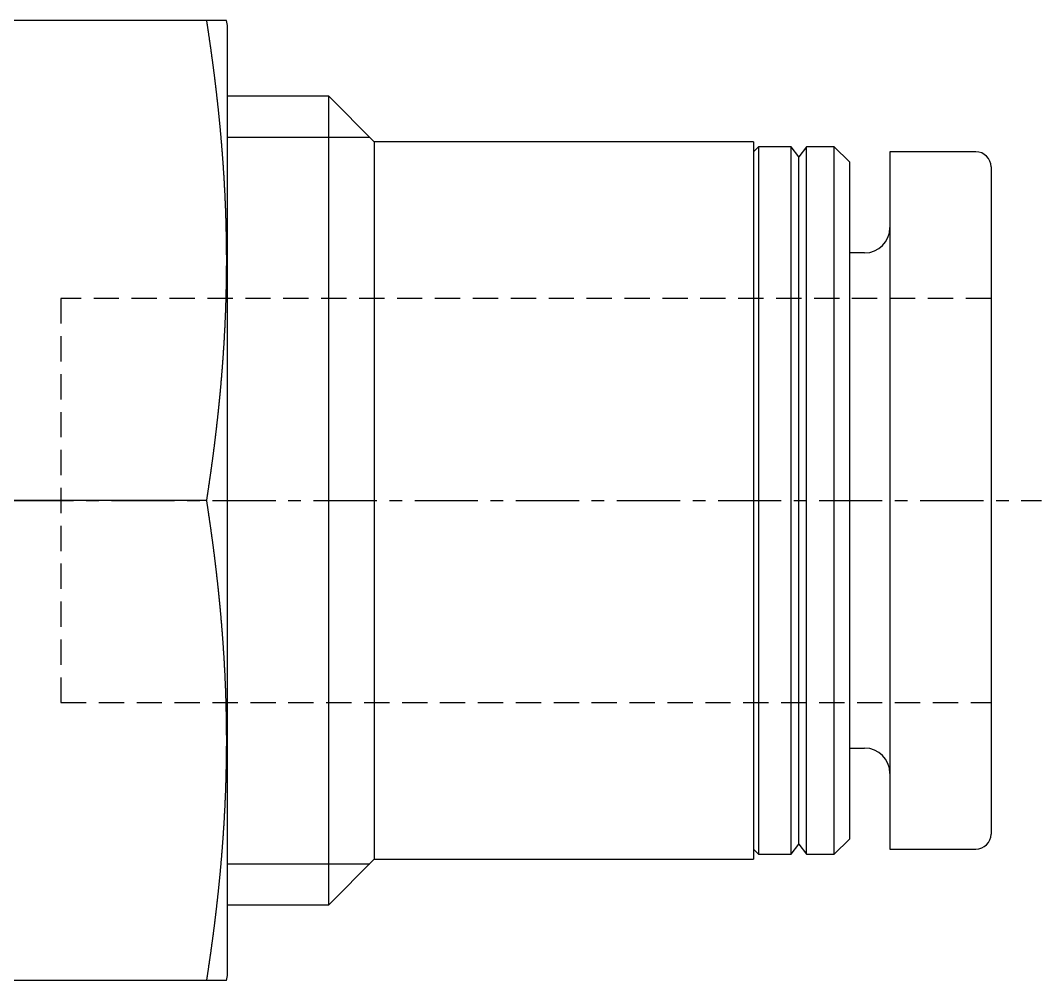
# Model space of a CAD drawing. Extents: x 4.5 to 90.9, y -19.2 to 68.3.
# Drawn here: x 41.31 to 61.51, y 49.34 to 68.34 of the extents above; entities that cross this region are included whole.
import ezdxf

# ---------------------------------------------------------------- set-up
doc = ezdxf.new("R2010")
doc.units = 0
doc.linetypes.add('CENTER', pattern=[2, 1.25, -0.25, 0.25, -0.25])
doc.linetypes.add('DASHED', pattern=[0.75, 0.5, -0.25])
doc.layers.get('0').update_dxf_attribs({"linetype": 'CONTINUOUS'})
doc.layers.add('CENTER', color=1, linetype='CENTER')

msp = doc.modelspace()

# ---------------------------------------------------------------- linework, layer by layer
at = {"color": 7, "linetype": 'CONTINUOUS'}
for p, q in [((45.385, 68.339), (39.438, 68.339)), ((45.411, 68.239), (45.385, 68.339)), ((45.411, 49.439), (45.411, 68.239)), ((47.411, 66.839), (45.411, 66.839)), ((47.411, 50.839), (47.411, 66.839)), ((48.311, 65.939), (47.411, 66.839)), ((48.311, 65.939), (48.311, 51.739)), ((55.811, 65.939), (48.311, 65.939)), ((55.811, 65.939), (55.811, 51.739)), ((55.911, 65.839), (55.811, 65.739)), ((55.911, 65.839), (55.911, 51.839)), ((56.561, 65.839), (55.911, 65.839)), ((56.561, 51.839), (56.561, 65.839)), ((56.711, 65.639), (56.561, 65.839)), ((56.861, 65.839), (56.711, 65.639)), ((56.861, 51.839), (56.861, 65.839)), ((57.411, 65.839), (56.861, 65.839)), ((57.411, 51.839), (57.411, 65.839)), ((57.711, 65.539), (57.411, 65.839)), ((60.211, 65.739), (58.511, 65.739)), ((58.511, 65.739), (58.511, 51.939)), ((56.711, 52.039), (56.711, 65.639)), ((57.711, 65.539), (57.711, 52.139)), ((60.511, 65.439), (60.511, 52.239)), ((58.011, 63.739), (57.711, 63.739)), ((44.991, 58.839), (39.832, 58.839)), ((57.711, 53.939), (58.011, 53.939)), ((57.411, 51.839), (57.711, 52.139)), ((55.811, 51.939), (55.911, 51.839)), ((56.561, 51.839), (56.711, 52.039)), ((56.711, 52.039), (56.861, 51.839)), ((58.511, 51.939), (60.211, 51.939)), ((47.411, 50.839), (48.311, 51.739)), ((48.311, 51.739), (55.811, 51.739)), ((55.911, 51.839), (56.561, 51.839)), ((56.861, 51.839), (57.411, 51.839)), ((45.411, 50.839), (47.411, 50.839)), ((45.385, 49.339), (39.438, 49.339)), ((45.385, 49.339), (45.411, 49.439))]:
    msp.add_line(p, q, dxfattribs=at)
at = {"color": 3, "linetype": 'CONTINUOUS'}
for p, q in [((45.411, 66.027), (48.223, 66.027)), ((45.411, 51.651), (48.223, 51.651))]:
    msp.add_line(p, q, dxfattribs=at)
at = {"color": 3, "linetype": 'DASHED'}
for p, q in [((60.511, 62.839), (42.111, 62.839)), ((42.111, 62.839), (42.111, 54.839)), ((42.111, 54.839), (60.511, 54.839))]:
    msp.add_line(p, q, dxfattribs=at)
at = {"color": 7}
for points in [[(44.991, 68.339, 0), (44.993, 68.328, 0), (44.994, 68.317, 0), (44.996, 68.306, 0), (44.998, 68.295, 0), (44.999, 68.284, 0), (45.001, 68.273, 0), (45.003, 68.262, 0), (45.004, 68.251, 0), (45.006, 68.24, 0), (45.008, 68.23, 0), (45.009, 68.219, 0), (45.011, 68.208, 0), (45.013, 68.197, 0), (45.014, 68.186, 0), (45.016, 68.175, 0), (45.018, 68.164, 0), (45.019, 68.153, 0), (45.021, 68.142, 0), (45.023, 68.131, 0), (45.024, 68.12, 0), (45.026, 68.109, 0), (45.027, 68.098, 0), (45.029, 68.087, 0), (45.031, 68.076, 0), (45.032, 68.066, 0), (45.034, 68.055, 0), (45.035, 68.044, 0), (45.037, 68.033, 0), (45.039, 68.022, 0), (45.04, 68.011, 0), (45.042, 68, 0), (45.044, 67.989, 0), (45.045, 67.978, 0), (45.047, 67.967, 0), (45.048, 67.956, 0), (45.05, 67.945, 0), (45.051, 67.934, 0), (45.053, 67.923, 0), (45.055, 67.912, 0), (45.056, 67.901, 0), (45.058, 67.89, 0), (45.059, 67.879, 0), (45.061, 67.868, 0), (45.062, 67.858, 0), (45.064, 67.847, 0), (45.066, 67.836, 0), (45.067, 67.825, 0), (45.069, 67.814, 0), (45.07, 67.803, 0), (45.072, 67.792, 0), (45.073, 67.781, 0), (45.075, 67.77, 0), (45.076, 67.759, 0), (45.078, 67.748, 0), (45.079, 67.737, 0), (45.081, 67.726, 0), (45.082, 67.715, 0), (45.084, 67.704, 0), (45.086, 67.693, 0), (45.087, 67.682, 0), (45.089, 67.671, 0), (45.09, 67.66, 0), (45.092, 67.65, 0), (45.093, 67.638, 0), (45.094, 67.628, 0), (45.096, 67.617, 0), (45.097, 67.606, 0), (45.099, 67.595, 0), (45.1, 67.584, 0), (45.102, 67.573, 0), (45.103, 67.562, 0), (45.105, 67.551, 0), (45.106, 67.54, 0), (45.108, 67.529, 0), (45.109, 67.518, 0), (45.111, 67.507, 0), (45.112, 67.496, 0), (45.114, 67.485, 0), (45.115, 67.474, 0), (45.117, 67.463, 0), (45.118, 67.452, 0), (45.119, 67.441, 0), (45.121, 67.43, 0), (45.122, 67.419, 0), (45.124, 67.408, 0), (45.125, 67.397, 0), (45.127, 67.386, 0), (45.128, 67.376, 0), (45.129, 67.365, 0), (45.131, 67.354, 0), (45.132, 67.343, 0), (45.134, 67.332, 0), (45.135, 67.321, 0), (45.136, 67.31, 0), (45.138, 67.299, 0), (45.139, 67.288, 0), (45.141, 67.277, 0), (45.142, 67.266, 0), (45.143, 67.255, 0), (45.145, 67.244, 0), (45.146, 67.233, 0), (45.148, 67.222, 0), (45.149, 67.211, 0), (45.15, 67.2, 0), (45.152, 67.189, 0), (45.153, 67.178, 0), (45.154, 67.167, 0), (45.156, 67.156, 0), (45.157, 67.145, 0), (45.158, 67.134, 0), (45.16, 67.123, 0), (45.161, 67.112, 0), (45.162, 67.101, 0), (45.164, 67.09, 0), (45.165, 67.079, 0), (45.166, 67.068, 0), (45.168, 67.057, 0), (45.169, 67.046, 0), (45.17, 67.035, 0), (45.172, 67.024, 0), (45.173, 67.013, 0), (45.174, 67.002, 0), (45.176, 66.991, 0), (45.177, 66.98, 0), (45.178, 66.969, 0), (45.179, 66.959, 0), (45.181, 66.948, 0), (45.182, 66.936, 0), (45.183, 66.925, 0), (45.185, 66.915, 0), (45.186, 66.904, 0), (45.187, 66.893, 0), (45.188, 66.882, 0), (45.19, 66.871, 0), (45.191, 66.86, 0), (45.192, 66.849, 0), (45.193, 66.838, 0), (45.195, 66.827, 0), (45.196, 66.816, 0), (45.197, 66.805, 0), (45.198, 66.794, 0), (45.2, 66.783, 0), (45.201, 66.772, 0), (45.202, 66.761, 0), (45.203, 66.75, 0), (45.205, 66.739, 0), (45.206, 66.728, 0), (45.207, 66.717, 0), (45.208, 66.706, 0), (45.209, 66.695, 0), (45.211, 66.684, 0), (45.212, 66.673, 0), (45.213, 66.662, 0), (45.214, 66.651, 0), (45.215, 66.64, 0), (45.217, 66.629, 0), (45.218, 66.618, 0), (45.219, 66.607, 0), (45.22, 66.596, 0), (45.221, 66.585, 0), (45.222, 66.574, 0), (45.224, 66.563, 0), (45.225, 66.552, 0), (45.226, 66.541, 0), (45.227, 66.53, 0), (45.228, 66.519, 0), (45.229, 66.508, 0), (45.23, 66.497, 0), (45.231, 66.486, 0), (45.233, 66.475, 0), (45.234, 66.464, 0), (45.235, 66.453, 0), (45.236, 66.442, 0), (45.237, 66.431, 0), (45.238, 66.42, 0), (45.239, 66.409, 0), (45.24, 66.398, 0), (45.242, 66.387, 0), (45.243, 66.376, 0), (45.244, 66.365, 0), (45.245, 66.354, 0), (45.246, 66.343, 0), (45.247, 66.332, 0), (45.248, 66.321, 0), (45.249, 66.31, 0), (45.25, 66.299, 0), (45.251, 66.288, 0), (45.252, 66.277, 0), (45.253, 66.266, 0), (45.254, 66.255, 0), (45.255, 66.244, 0), (45.256, 66.233, 0), (45.258, 66.222, 0), (45.258, 66.211, 0), (45.26, 66.2, 0), (45.261, 66.189, 0), (45.262, 66.178, 0), (45.263, 66.167, 0), (45.264, 66.156, 0), (45.265, 66.145, 0), (45.266, 66.134, 0), (45.267, 66.123, 0), (45.268, 66.112, 0), (45.269, 66.101, 0), (45.27, 66.09, 0), (45.271, 66.079, 0), (45.272, 66.068, 0), (45.273, 66.057, 0), (45.274, 66.046, 0), (45.275, 66.035, 0), (45.276, 66.024, 0), (45.276, 66.013, 0), (45.278, 66.002, 0), (45.278, 65.991, 0), (45.279, 65.98, 0), (45.28, 65.969, 0), (45.281, 65.957, 0), (45.282, 65.947, 0), (45.283, 65.936, 0), (45.284, 65.924, 0), (45.285, 65.913, 0), (45.286, 65.902, 0), (45.287, 65.891, 0), (45.288, 65.88, 0), (45.289, 65.869, 0), (45.29, 65.858, 0), (45.291, 65.847, 0), (45.291, 65.836, 0), (45.292, 65.825, 0), (45.293, 65.814, 0), (45.294, 65.803, 0), (45.295, 65.792, 0), (45.296, 65.781, 0), (45.297, 65.77, 0), (45.298, 65.759, 0), (45.298, 65.748, 0), (45.299, 65.737, 0), (45.3, 65.726, 0), (45.301, 65.715, 0), (45.302, 65.704, 0), (45.303, 65.693, 0), (45.304, 65.682, 0), (45.304, 65.671, 0), (45.305, 65.66, 0), (45.306, 65.649, 0), (45.307, 65.638, 0), (45.308, 65.627, 0), (45.309, 65.616, 0), (45.309, 65.605, 0), (45.31, 65.594, 0), (45.311, 65.583, 0), (45.312, 65.572, 0), (45.313, 65.561, 0), (45.313, 65.55, 0), (45.314, 65.539, 0), (45.315, 65.528, 0), (45.316, 65.517, 0), (45.316, 65.505, 0), (45.317, 65.495, 0), (45.318, 65.484, 0), (45.319, 65.472, 0), (45.32, 65.461, 0), (45.32, 65.45, 0), (45.321, 65.439, 0), (45.322, 65.428, 0), (45.323, 65.417, 0), (45.323, 65.406, 0), (45.324, 65.395, 0), (45.325, 65.384, 0), (45.325, 65.373, 0), (45.326, 65.362, 0), (45.327, 65.351, 0), (45.328, 65.34, 0), (45.328, 65.329, 0), (45.329, 65.318, 0), (45.33, 65.307, 0), (45.331, 65.296, 0), (45.331, 65.285, 0), (45.332, 65.274, 0), (45.333, 65.263, 0), (45.333, 65.252, 0), (45.334, 65.241, 0), (45.334, 65.23, 0), (45.335, 65.219, 0), (45.336, 65.208, 0), (45.337, 65.197, 0), (45.337, 65.186, 0), (45.338, 65.174, 0), (45.339, 65.163, 0), (45.339, 65.152, 0), (45.34, 65.141, 0), (45.34, 65.13, 0), (45.341, 65.119, 0), (45.342, 65.108, 0), (45.342, 65.097, 0), (45.343, 65.086, 0), (45.343, 65.075, 0), (45.344, 65.064, 0), (45.345, 65.053, 0), (45.345, 65.042, 0), (45.346, 65.031, 0), (45.346, 65.02, 0), (45.347, 65.009, 0), (45.348, 64.998, 0), (45.348, 64.987, 0), (45.349, 64.976, 0), (45.349, 64.965, 0), (45.35, 64.954, 0), (45.35, 64.943, 0), (45.351, 64.932, 0), (45.352, 64.921, 0), (45.352, 64.909, 0), (45.353, 64.898, 0), (45.353, 64.888, 0), (45.354, 64.876, 0), (45.354, 64.865, 0), (45.355, 64.854, 0), (45.355, 64.843, 0), (45.356, 64.832, 0), (45.356, 64.821, 0), (45.357, 64.81, 0), (45.357, 64.799, 0), (45.358, 64.788, 0), (45.358, 64.777, 0), (45.359, 64.766, 0), (45.359, 64.755, 0), (45.36, 64.744, 0), (45.36, 64.733, 0), (45.361, 64.722, 0), (45.361, 64.711, 0), (45.362, 64.7, 0), (45.362, 64.689, 0), (45.362, 64.678, 0), (45.363, 64.666, 0), (45.363, 64.656, 0), (45.364, 64.644, 0), (45.364, 64.633, 0), (45.365, 64.622, 0), (45.365, 64.611, 0), (45.365, 64.6, 0), (45.366, 64.589, 0), (45.366, 64.578, 0), (45.367, 64.567, 0), (45.367, 64.556, 0), (45.367, 64.545, 0), (45.368, 64.534, 0), (45.368, 64.523, 0), (45.369, 64.512, 0), (45.369, 64.501, 0), (45.369, 64.49, 0), (45.37, 64.479, 0), (45.37, 64.468, 0), (45.37, 64.457, 0), (45.371, 64.445, 0), (45.371, 64.434, 0), (45.372, 64.423, 0), (45.372, 64.412, 0), (45.372, 64.401, 0), (45.373, 64.39, 0), (45.373, 64.379, 0), (45.373, 64.368, 0), (45.374, 64.357, 0), (45.374, 64.346, 0), (45.374, 64.335, 0), (45.374, 64.324, 0), (45.375, 64.313, 0), (45.375, 64.302, 0), (45.375, 64.291, 0), (45.376, 64.28, 0), (45.376, 64.269, 0), (45.376, 64.258, 0), (45.377, 64.247, 0), (45.377, 64.236, 0), (45.377, 64.225, 0), (45.377, 64.213, 0), (45.378, 64.202, 0), (45.378, 64.191, 0), (45.378, 64.18, 0), (45.378, 64.169, 0), (45.379, 64.158, 0), (45.379, 64.147, 0), (45.379, 64.136, 0), (45.379, 64.125, 0), (45.38, 64.114, 0), (45.38, 64.103, 0), (45.38, 64.092, 0), (45.38, 64.081, 0), (45.38, 64.07, 0), (45.38, 64.059, 0), (45.381, 64.048, 0), (45.381, 64.037, 0), (45.381, 64.025, 0), (45.381, 64.014, 0), (45.381, 64.003, 0), (45.382, 63.992, 0), (45.382, 63.981, 0), (45.382, 63.97, 0), (45.382, 63.959, 0), (45.382, 63.948, 0), (45.382, 63.937, 0), (45.383, 63.926, 0), (45.383, 63.915, 0), (45.383, 63.904, 0), (45.383, 63.893, 0), (45.383, 63.882, 0), (45.383, 63.871, 0), (45.383, 63.86, 0), (45.383, 63.849, 0), (45.383, 63.837, 0), (45.384, 63.827, 0), (45.384, 63.815, 0), (45.384, 63.804, 0), (45.384, 63.793, 0), (45.384, 63.782, 0), (45.384, 63.771, 0), (45.384, 63.76, 0), (45.384, 63.749, 0), (45.384, 63.738, 0), (45.384, 63.727, 0), (45.384, 63.716, 0), (45.384, 63.705, 0), (45.385, 63.694, 0), (45.385, 63.683, 0), (45.385, 63.672, 0), (45.385, 63.661, 0), (45.385, 63.65, 0), (45.385, 63.639, 0), (45.385, 63.627, 0), (45.385, 63.616, 0), (45.385, 63.605, 0), (45.385, 63.594, 0), (45.385, 63.583, 0), (45.385, 63.572, 0), (45.385, 63.561, 0), (45.385, 63.55, 0), (45.385, 63.539, 0), (45.385, 63.528, 0), (45.385, 63.517, 0), (45.385, 63.506, 0), (45.385, 63.495, 0), (45.385, 63.484, 0), (45.384, 63.473, 0), (45.384, 63.462, 0), (45.384, 63.451, 0), (45.384, 63.44, 0), (45.384, 63.428, 0), (45.384, 63.417, 0), (45.384, 63.406, 0), (45.384, 63.395, 0), (45.384, 63.384, 0), (45.384, 63.373, 0), (45.384, 63.362, 0), (45.384, 63.351, 0), (45.383, 63.34, 0), (45.383, 63.329, 0), (45.383, 63.318, 0), (45.383, 63.307, 0), (45.383, 63.296, 0), (45.383, 63.285, 0), (45.383, 63.274, 0), (45.383, 63.263, 0), (45.383, 63.252, 0), (45.382, 63.24, 0), (45.382, 63.229, 0), (45.382, 63.218, 0), (45.382, 63.207, 0), (45.382, 63.196, 0), (45.382, 63.185, 0), (45.381, 63.174, 0), (45.381, 63.163, 0), (45.381, 63.152, 0), (45.381, 63.141, 0), (45.381, 63.13, 0), (45.38, 63.119, 0), (45.38, 63.108, 0), (45.38, 63.097, 0), (45.38, 63.086, 0), (45.38, 63.075, 0), (45.38, 63.064, 0), (45.379, 63.053, 0), (45.379, 63.041, 0), (45.379, 63.03, 0), (45.379, 63.019, 0), (45.378, 63.008, 0), (45.378, 62.997, 0), (45.378, 62.986, 0), (45.378, 62.975, 0), (45.377, 62.964, 0), (45.377, 62.953, 0), (45.377, 62.942, 0), (45.377, 62.931, 0), (45.376, 62.92, 0), (45.376, 62.909, 0), (45.376, 62.898, 0), (45.375, 62.887, 0), (45.375, 62.876, 0), (45.375, 62.865, 0), (45.374, 62.854, 0), (45.374, 62.843, 0), (45.374, 62.831, 0), (45.374, 62.82, 0), (45.373, 62.809, 0), (45.373, 62.798, 0), (45.373, 62.787, 0), (45.372, 62.776, 0), (45.372, 62.765, 0), (45.372, 62.754, 0), (45.371, 62.743, 0), (45.371, 62.732, 0), (45.37, 62.721, 0), (45.37, 62.71, 0), (45.37, 62.699, 0), (45.369, 62.688, 0), (45.369, 62.677, 0), (45.369, 62.666, 0), (45.368, 62.655, 0), (45.368, 62.644, 0), (45.367, 62.633, 0), (45.367, 62.621, 0), (45.367, 62.61, 0), (45.366, 62.599, 0), (45.366, 62.588, 0), (45.365, 62.577, 0), (45.365, 62.566, 0), (45.365, 62.555, 0), (45.364, 62.544, 0), (45.364, 62.533, 0), (45.363, 62.522, 0), (45.363, 62.511, 0), (45.362, 62.5, 0), (45.362, 62.489, 0), (45.362, 62.478, 0), (45.361, 62.467, 0), (45.361, 62.456, 0), (45.36, 62.445, 0), (45.36, 62.434, 0), (45.359, 62.423, 0), (45.359, 62.412, 0), (45.358, 62.401, 0), (45.358, 62.389, 0), (45.357, 62.378, 0), (45.357, 62.367, 0), (45.356, 62.356, 0), (45.356, 62.345, 0), (45.355, 62.334, 0), (45.355, 62.323, 0), (45.354, 62.312, 0), (45.354, 62.301, 0), (45.353, 62.29, 0), (45.353, 62.279, 0), (45.352, 62.268, 0), (45.352, 62.257, 0), (45.351, 62.246, 0), (45.35, 62.235, 0), (45.35, 62.224, 0), (45.349, 62.213, 0), (45.349, 62.202, 0), (45.348, 62.191, 0), (45.348, 62.18, 0), (45.347, 62.169, 0), (45.346, 62.158, 0), (45.346, 62.147, 0), (45.345, 62.136, 0), (45.345, 62.124, 0), (45.344, 62.113, 0), (45.343, 62.102, 0), (45.343, 62.091, 0), (45.342, 62.08, 0), (45.342, 62.069, 0), (45.341, 62.058, 0), (45.34, 62.047, 0), (45.34, 62.036, 0), (45.339, 62.025, 0), (45.339, 62.014, 0), (45.338, 62.003, 0), (45.337, 61.992, 0), (45.337, 61.981, 0), (45.336, 61.97, 0), (45.335, 61.959, 0), (45.334, 61.948, 0), (45.334, 61.937, 0), (45.333, 61.926, 0), (45.333, 61.915, 0), (45.332, 61.904, 0), (45.331, 61.893, 0), (45.331, 61.882, 0), (45.33, 61.871, 0), (45.329, 61.859, 0), (45.328, 61.849, 0), (45.328, 61.837, 0), (45.327, 61.826, 0), (45.326, 61.815, 0), (45.325, 61.804, 0), (45.325, 61.793, 0), (45.324, 61.782, 0), (45.323, 61.771, 0), (45.323, 61.76, 0), (45.322, 61.749, 0), (45.321, 61.738, 0), (45.32, 61.727, 0), (45.32, 61.716, 0), (45.319, 61.705, 0), (45.318, 61.694, 0), (45.317, 61.683, 0), (45.316, 61.672, 0), (45.316, 61.661, 0), (45.315, 61.65, 0), (45.314, 61.639, 0), (45.313, 61.628, 0), (45.313, 61.617, 0), (45.312, 61.606, 0), (45.311, 61.595, 0), (45.31, 61.584, 0), (45.309, 61.573, 0), (45.309, 61.562, 0), (45.308, 61.551, 0), (45.307, 61.54, 0), (45.306, 61.529, 0), (45.305, 61.518, 0), (45.304, 61.507, 0), (45.304, 61.495, 0), (45.303, 61.484, 0), (45.302, 61.474, 0), (45.301, 61.462, 0), (45.3, 61.451, 0), (45.299, 61.44, 0), (45.298, 61.429, 0), (45.298, 61.418, 0), (45.297, 61.407, 0), (45.296, 61.396, 0), (45.295, 61.385, 0), (45.294, 61.374, 0), (45.293, 61.363, 0), (45.292, 61.352, 0), (45.291, 61.341, 0), (45.291, 61.33, 0), (45.29, 61.319, 0), (45.289, 61.308, 0), (45.288, 61.297, 0), (45.287, 61.286, 0), (45.286, 61.275, 0), (45.285, 61.264, 0), (45.284, 61.253, 0), (45.283, 61.242, 0), (45.282, 61.231, 0), (45.281, 61.22, 0), (45.28, 61.209, 0), (45.279, 61.198, 0), (45.278, 61.187, 0), (45.278, 61.176, 0), (45.276, 61.165, 0), (45.276, 61.154, 0), (45.275, 61.143, 0), (45.274, 61.132, 0), (45.273, 61.121, 0), (45.272, 61.11, 0), (45.271, 61.099, 0), (45.27, 61.088, 0), (45.269, 61.077, 0), (45.268, 61.066, 0), (45.267, 61.055, 0), (45.266, 61.044, 0), (45.265, 61.033, 0), (45.264, 61.022, 0), (45.263, 61.011, 0), (45.262, 61, 0), (45.261, 60.989, 0), (45.26, 60.978, 0), (45.258, 60.967, 0), (45.258, 60.956, 0), (45.256, 60.945, 0), (45.255, 60.934, 0), (45.254, 60.923, 0), (45.253, 60.912, 0), (45.252, 60.901, 0), (45.251, 60.89, 0), (45.25, 60.879, 0), (45.249, 60.868, 0), (45.248, 60.857, 0), (45.247, 60.846, 0), (45.246, 60.835, 0), (45.245, 60.824, 0), (45.244, 60.813, 0), (45.243, 60.802, 0), (45.242, 60.791, 0), (45.24, 60.78, 0), (45.239, 60.769, 0), (45.238, 60.758, 0), (45.237, 60.747, 0), (45.236, 60.736, 0), (45.235, 60.725, 0), (45.234, 60.714, 0), (45.233, 60.703, 0), (45.231, 60.692, 0), (45.23, 60.681, 0), (45.229, 60.67, 0), (45.228, 60.659, 0), (45.227, 60.648, 0), (45.226, 60.637, 0), (45.225, 60.626, 0), (45.224, 60.615, 0), (45.222, 60.604, 0), (45.221, 60.593, 0), (45.22, 60.582, 0), (45.219, 60.571, 0), (45.218, 60.56, 0), (45.217, 60.549, 0), (45.215, 60.538, 0), (45.214, 60.527, 0), (45.213, 60.516, 0), (45.212, 60.505, 0), (45.211, 60.494, 0), (45.209, 60.483, 0), (45.208, 60.472, 0), (45.207, 60.461, 0), (45.206, 60.45, 0), (45.205, 60.439, 0), (45.203, 60.428, 0), (45.202, 60.417, 0), (45.201, 60.406, 0), (45.2, 60.395, 0), (45.198, 60.384, 0), (45.197, 60.373, 0), (45.196, 60.362, 0), (45.195, 60.351, 0), (45.193, 60.34, 0), (45.192, 60.329, 0), (45.191, 60.318, 0), (45.19, 60.307, 0), (45.188, 60.296, 0), (45.187, 60.285, 0), (45.186, 60.274, 0), (45.185, 60.263, 0), (45.183, 60.252, 0), (45.182, 60.241, 0), (45.181, 60.23, 0), (45.179, 60.219, 0), (45.178, 60.208, 0), (45.177, 60.197, 0), (45.176, 60.186, 0), (45.174, 60.175, 0), (45.173, 60.164, 0), (45.172, 60.153, 0), (45.17, 60.142, 0), (45.169, 60.131, 0), (45.168, 60.12, 0), (45.166, 60.109, 0), (45.165, 60.098, 0), (45.164, 60.087, 0), (45.162, 60.076, 0), (45.161, 60.065, 0), (45.16, 60.054, 0), (45.158, 60.043, 0), (45.157, 60.032, 0), (45.156, 60.021, 0), (45.154, 60.011, 0), (45.153, 59.999, 0), (45.152, 59.989, 0), (45.15, 59.977, 0), (45.149, 59.967, 0), (45.148, 59.956, 0), (45.146, 59.945, 0), (45.145, 59.934, 0), (45.143, 59.923, 0), (45.142, 59.912, 0), (45.141, 59.901, 0), (45.139, 59.89, 0), (45.138, 59.879, 0), (45.136, 59.868, 0), (45.135, 59.857, 0), (45.134, 59.846, 0), (45.132, 59.835, 0), (45.131, 59.824, 0), (45.129, 59.813, 0), (45.128, 59.802, 0), (45.127, 59.791, 0), (45.125, 59.78, 0), (45.124, 59.769, 0), (45.122, 59.758, 0), (45.121, 59.747, 0), (45.119, 59.736, 0), (45.118, 59.725, 0), (45.117, 59.714, 0), (45.115, 59.703, 0), (45.114, 59.692, 0), (45.112, 59.681, 0), (45.111, 59.67, 0), (45.109, 59.66, 0), (45.108, 59.649, 0), (45.106, 59.638, 0), (45.105, 59.627, 0), (45.103, 59.616, 0), (45.102, 59.605, 0), (45.1, 59.594, 0), (45.099, 59.583, 0), (45.097, 59.572, 0), (45.096, 59.561, 0), (45.094, 59.55, 0), (45.093, 59.539, 0), (45.092, 59.528, 0), (45.09, 59.517, 0), (45.089, 59.506, 0), (45.087, 59.495, 0), (45.086, 59.484, 0), (45.084, 59.473, 0), (45.082, 59.462, 0), (45.081, 59.451, 0), (45.079, 59.44, 0), (45.078, 59.429, 0), (45.076, 59.419, 0), (45.075, 59.408, 0), (45.073, 59.397, 0), (45.072, 59.386, 0), (45.07, 59.375, 0), (45.069, 59.364, 0), (45.067, 59.353, 0), (45.066, 59.342, 0), (45.064, 59.331, 0), (45.062, 59.32, 0), (45.061, 59.309, 0), (45.059, 59.298, 0), (45.058, 59.287, 0), (45.056, 59.276, 0), (45.055, 59.265, 0), (45.053, 59.254, 0), (45.051, 59.243, 0), (45.05, 59.232, 0), (45.048, 59.221, 0), (45.047, 59.211, 0), (45.045, 59.2, 0), (45.044, 59.189, 0), (45.042, 59.178, 0), (45.04, 59.167, 0), (45.039, 59.156, 0), (45.037, 59.145, 0), (45.035, 59.134, 0), (45.034, 59.123, 0), (45.032, 59.112, 0), (45.031, 59.101, 0), (45.029, 59.09, 0), (45.027, 59.079, 0), (45.026, 59.068, 0), (45.024, 59.057, 0), (45.023, 59.047, 0), (45.021, 59.035, 0), (45.019, 59.025, 0), (45.018, 59.014, 0), (45.016, 59.003, 0), (45.014, 58.992, 0), (45.013, 58.981, 0), (45.011, 58.97, 0), (45.009, 58.959, 0), (45.008, 58.948, 0), (45.006, 58.937, 0), (45.004, 58.926, 0), (45.003, 58.915, 0), (45.001, 58.904, 0), (44.999, 58.893, 0), (44.998, 58.883, 0), (44.996, 58.871, 0), (44.994, 58.861, 0), (44.993, 58.85, 0), (44.991, 58.839, 0)], [(44.991, 58.839, 0), (44.993, 58.828, 0), (44.994, 58.817, 0), (44.996, 58.806, 0), (44.998, 58.795, 0), (44.999, 58.784, 0), (45.001, 58.773, 0), (45.003, 58.762, 0), (45.004, 58.751, 0), (45.006, 58.74, 0), (45.008, 58.73, 0), (45.009, 58.718, 0), (45.011, 58.708, 0), (45.013, 58.697, 0), (45.014, 58.686, 0), (45.016, 58.675, 0), (45.018, 58.664, 0), (45.019, 58.653, 0), (45.021, 58.642, 0), (45.023, 58.631, 0), (45.024, 58.62, 0), (45.026, 58.609, 0), (45.027, 58.598, 0), (45.029, 58.587, 0), (45.031, 58.576, 0), (45.032, 58.566, 0), (45.034, 58.554, 0), (45.035, 58.544, 0), (45.037, 58.533, 0), (45.039, 58.522, 0), (45.04, 58.511, 0), (45.042, 58.5, 0), (45.044, 58.489, 0), (45.045, 58.478, 0), (45.047, 58.467, 0), (45.048, 58.456, 0), (45.05, 58.445, 0), (45.051, 58.434, 0), (45.053, 58.423, 0), (45.055, 58.412, 0), (45.056, 58.401, 0), (45.058, 58.39, 0), (45.059, 58.379, 0), (45.061, 58.368, 0), (45.062, 58.358, 0), (45.064, 58.347, 0), (45.066, 58.336, 0), (45.067, 58.325, 0), (45.069, 58.314, 0), (45.07, 58.303, 0), (45.072, 58.292, 0), (45.073, 58.281, 0), (45.075, 58.27, 0), (45.076, 58.259, 0), (45.078, 58.248, 0), (45.079, 58.237, 0), (45.081, 58.226, 0), (45.082, 58.215, 0), (45.084, 58.204, 0), (45.086, 58.193, 0), (45.087, 58.182, 0), (45.089, 58.171, 0), (45.09, 58.16, 0), (45.092, 58.15, 0), (45.093, 58.139, 0), (45.094, 58.128, 0), (45.096, 58.117, 0), (45.097, 58.106, 0), (45.099, 58.095, 0), (45.1, 58.084, 0), (45.102, 58.073, 0), (45.103, 58.062, 0), (45.105, 58.051, 0), (45.106, 58.04, 0), (45.108, 58.029, 0), (45.109, 58.018, 0), (45.111, 58.007, 0), (45.112, 57.996, 0), (45.114, 57.985, 0), (45.115, 57.974, 0), (45.117, 57.963, 0), (45.118, 57.952, 0), (45.119, 57.941, 0), (45.121, 57.93, 0), (45.122, 57.919, 0), (45.124, 57.908, 0), (45.125, 57.897, 0), (45.127, 57.886, 0), (45.128, 57.876, 0), (45.129, 57.864, 0), (45.131, 57.854, 0), (45.132, 57.843, 0), (45.134, 57.832, 0), (45.135, 57.821, 0), (45.136, 57.81, 0), (45.138, 57.799, 0), (45.139, 57.788, 0), (45.141, 57.777, 0), (45.142, 57.766, 0), (45.143, 57.755, 0), (45.145, 57.744, 0), (45.146, 57.733, 0), (45.148, 57.722, 0), (45.149, 57.711, 0), (45.15, 57.7, 0), (45.152, 57.689, 0), (45.153, 57.678, 0), (45.154, 57.667, 0), (45.156, 57.656, 0), (45.157, 57.645, 0), (45.158, 57.634, 0), (45.16, 57.623, 0), (45.161, 57.612, 0), (45.162, 57.601, 0), (45.164, 57.59, 0), (45.165, 57.579, 0), (45.166, 57.568, 0), (45.168, 57.557, 0), (45.169, 57.546, 0), (45.17, 57.535, 0), (45.172, 57.524, 0), (45.173, 57.513, 0), (45.174, 57.502, 0), (45.176, 57.491, 0), (45.177, 57.48, 0), (45.178, 57.469, 0), (45.179, 57.459, 0), (45.181, 57.447, 0), (45.182, 57.437, 0), (45.183, 57.425, 0), (45.185, 57.415, 0), (45.186, 57.404, 0), (45.187, 57.393, 0), (45.188, 57.382, 0), (45.19, 57.371, 0), (45.191, 57.36, 0), (45.192, 57.349, 0), (45.193, 57.338, 0), (45.195, 57.327, 0), (45.196, 57.316, 0), (45.197, 57.305, 0), (45.198, 57.294, 0), (45.2, 57.283, 0), (45.201, 57.272, 0), (45.202, 57.261, 0), (45.203, 57.25, 0), (45.205, 57.239, 0), (45.206, 57.228, 0), (45.207, 57.217, 0), (45.208, 57.206, 0), (45.209, 57.195, 0), (45.211, 57.184, 0), (45.212, 57.173, 0), (45.213, 57.162, 0), (45.214, 57.151, 0), (45.215, 57.14, 0), (45.217, 57.129, 0), (45.218, 57.118, 0), (45.219, 57.107, 0), (45.22, 57.096, 0), (45.221, 57.085, 0), (45.222, 57.074, 0), (45.224, 57.063, 0), (45.225, 57.052, 0), (45.226, 57.041, 0), (45.227, 57.03, 0), (45.228, 57.019, 0), (45.229, 57.008, 0), (45.23, 56.997, 0), (45.231, 56.986, 0), (45.233, 56.975, 0), (45.234, 56.964, 0), (45.235, 56.953, 0), (45.236, 56.942, 0), (45.237, 56.931, 0), (45.238, 56.92, 0), (45.239, 56.909, 0), (45.24, 56.898, 0), (45.242, 56.887, 0), (45.243, 56.876, 0), (45.244, 56.865, 0), (45.245, 56.854, 0), (45.246, 56.843, 0), (45.247, 56.832, 0), (45.248, 56.821, 0), (45.249, 56.81, 0), (45.25, 56.799, 0), (45.251, 56.788, 0), (45.252, 56.777, 0), (45.253, 56.766, 0), (45.254, 56.755, 0), (45.255, 56.744, 0), (45.256, 56.733, 0), (45.258, 56.722, 0), (45.258, 56.711, 0), (45.26, 56.7, 0), (45.261, 56.689, 0), (45.262, 56.678, 0), (45.263, 56.667, 0), (45.264, 56.656, 0), (45.265, 56.645, 0), (45.266, 56.634, 0), (45.267, 56.623, 0), (45.268, 56.612, 0), (45.269, 56.601, 0), (45.27, 56.59, 0), (45.271, 56.579, 0), (45.272, 56.568, 0), (45.273, 56.557, 0), (45.274, 56.546, 0), (45.275, 56.535, 0), (45.276, 56.524, 0), (45.276, 56.513, 0), (45.278, 56.502, 0), (45.278, 56.491, 0), (45.279, 56.48, 0), (45.28, 56.468, 0), (45.281, 56.458, 0), (45.282, 56.447, 0), (45.283, 56.435, 0), (45.284, 56.425, 0), (45.285, 56.413, 0), (45.286, 56.402, 0), (45.287, 56.391, 0), (45.288, 56.38, 0), (45.289, 56.369, 0), (45.29, 56.358, 0), (45.291, 56.347, 0), (45.291, 56.336, 0), (45.292, 56.325, 0), (45.293, 56.314, 0), (45.294, 56.303, 0), (45.295, 56.292, 0), (45.296, 56.281, 0), (45.297, 56.27, 0), (45.298, 56.259, 0), (45.298, 56.248, 0), (45.299, 56.237, 0), (45.3, 56.226, 0), (45.301, 56.215, 0), (45.302, 56.204, 0), (45.303, 56.193, 0), (45.304, 56.182, 0), (45.304, 56.171, 0), (45.305, 56.16, 0), (45.306, 56.149, 0), (45.307, 56.138, 0), (45.308, 56.127, 0), (45.309, 56.116, 0), (45.309, 56.105, 0), (45.31, 56.094, 0), (45.311, 56.083, 0), (45.312, 56.072, 0), (45.313, 56.061, 0), (45.313, 56.05, 0), (45.314, 56.039, 0), (45.315, 56.028, 0), (45.316, 56.017, 0), (45.316, 56.005, 0), (45.317, 55.995, 0), (45.318, 55.983, 0), (45.319, 55.972, 0), (45.32, 55.961, 0), (45.32, 55.95, 0), (45.321, 55.939, 0), (45.322, 55.928, 0), (45.323, 55.917, 0), (45.323, 55.906, 0), (45.324, 55.895, 0), (45.325, 55.884, 0), (45.325, 55.873, 0), (45.326, 55.862, 0), (45.327, 55.851, 0), (45.328, 55.84, 0), (45.328, 55.829, 0), (45.329, 55.818, 0), (45.33, 55.807, 0), (45.331, 55.796, 0), (45.331, 55.785, 0), (45.332, 55.774, 0), (45.333, 55.763, 0), (45.333, 55.752, 0), (45.334, 55.741, 0), (45.334, 55.73, 0), (45.335, 55.719, 0), (45.336, 55.708, 0), (45.337, 55.697, 0), (45.337, 55.686, 0), (45.338, 55.675, 0), (45.339, 55.663, 0), (45.339, 55.652, 0), (45.34, 55.641, 0), (45.34, 55.63, 0), (45.341, 55.619, 0), (45.342, 55.608, 0), (45.342, 55.597, 0), (45.343, 55.586, 0), (45.343, 55.575, 0), (45.344, 55.564, 0), (45.345, 55.553, 0), (45.345, 55.542, 0), (45.346, 55.531, 0), (45.346, 55.52, 0), (45.347, 55.509, 0), (45.348, 55.498, 0), (45.348, 55.487, 0), (45.349, 55.476, 0), (45.349, 55.465, 0), (45.35, 55.454, 0), (45.35, 55.443, 0), (45.351, 55.432, 0), (45.352, 55.421, 0), (45.352, 55.41, 0), (45.353, 55.398, 0), (45.353, 55.388, 0), (45.354, 55.376, 0), (45.354, 55.365, 0), (45.355, 55.354, 0), (45.355, 55.343, 0), (45.356, 55.332, 0), (45.356, 55.321, 0), (45.357, 55.31, 0), (45.357, 55.299, 0), (45.358, 55.288, 0), (45.358, 55.277, 0), (45.359, 55.266, 0), (45.359, 55.255, 0), (45.36, 55.244, 0), (45.36, 55.233, 0), (45.361, 55.222, 0), (45.361, 55.211, 0), (45.362, 55.2, 0), (45.362, 55.189, 0), (45.362, 55.178, 0), (45.363, 55.166, 0), (45.363, 55.156, 0), (45.364, 55.144, 0), (45.364, 55.133, 0), (45.365, 55.122, 0), (45.365, 55.111, 0), (45.365, 55.1, 0), (45.366, 55.089, 0), (45.366, 55.078, 0), (45.367, 55.067, 0), (45.367, 55.056, 0), (45.367, 55.045, 0), (45.368, 55.034, 0), (45.368, 55.023, 0), (45.369, 55.012, 0), (45.369, 55.001, 0), (45.369, 54.99, 0), (45.37, 54.979, 0), (45.37, 54.968, 0), (45.37, 54.957, 0), (45.371, 54.946, 0), (45.371, 54.934, 0), (45.372, 54.923, 0), (45.372, 54.912, 0), (45.372, 54.901, 0), (45.373, 54.89, 0), (45.373, 54.879, 0), (45.373, 54.868, 0), (45.374, 54.857, 0), (45.374, 54.846, 0), (45.374, 54.835, 0), (45.374, 54.824, 0), (45.375, 54.813, 0), (45.375, 54.802, 0), (45.375, 54.791, 0), (45.376, 54.78, 0), (45.376, 54.769, 0), (45.376, 54.758, 0), (45.377, 54.747, 0), (45.377, 54.736, 0), (45.377, 54.724, 0), (45.377, 54.713, 0), (45.378, 54.702, 0), (45.378, 54.691, 0), (45.378, 54.68, 0), (45.378, 54.669, 0), (45.379, 54.658, 0), (45.379, 54.647, 0), (45.379, 54.636, 0), (45.379, 54.625, 0), (45.38, 54.614, 0), (45.38, 54.603, 0), (45.38, 54.592, 0), (45.38, 54.581, 0), (45.38, 54.57, 0), (45.38, 54.559, 0), (45.381, 54.548, 0), (45.381, 54.536, 0), (45.381, 54.526, 0), (45.381, 54.514, 0), (45.381, 54.503, 0), (45.382, 54.492, 0), (45.382, 54.481, 0), (45.382, 54.47, 0), (45.382, 54.459, 0), (45.382, 54.448, 0), (45.382, 54.437, 0), (45.383, 54.426, 0), (45.383, 54.415, 0), (45.383, 54.404, 0), (45.383, 54.393, 0), (45.383, 54.382, 0), (45.383, 54.371, 0), (45.383, 54.36, 0), (45.383, 54.349, 0), (45.383, 54.337, 0), (45.384, 54.327, 0), (45.384, 54.315, 0), (45.384, 54.304, 0), (45.384, 54.293, 0), (45.384, 54.282, 0), (45.384, 54.271, 0), (45.384, 54.26, 0), (45.384, 54.249, 0), (45.384, 54.238, 0), (45.384, 54.227, 0), (45.384, 54.216, 0), (45.384, 54.205, 0), (45.385, 54.194, 0), (45.385, 54.183, 0), (45.385, 54.172, 0), (45.385, 54.161, 0), (45.385, 54.15, 0), (45.385, 54.139, 0), (45.385, 54.127, 0), (45.385, 54.116, 0), (45.385, 54.105, 0), (45.385, 54.094, 0), (45.385, 54.083, 0), (45.385, 54.072, 0), (45.385, 54.061, 0), (45.385, 54.05, 0), (45.385, 54.039, 0), (45.385, 54.028, 0), (45.385, 54.017, 0), (45.385, 54.006, 0), (45.385, 53.995, 0), (45.385, 53.984, 0), (45.384, 53.973, 0), (45.384, 53.962, 0), (45.384, 53.951, 0), (45.384, 53.94, 0), (45.384, 53.928, 0), (45.384, 53.917, 0), (45.384, 53.906, 0), (45.384, 53.895, 0), (45.384, 53.884, 0), (45.384, 53.873, 0), (45.384, 53.862, 0), (45.384, 53.851, 0), (45.383, 53.84, 0), (45.383, 53.829, 0), (45.383, 53.818, 0), (45.383, 53.807, 0), (45.383, 53.796, 0), (45.383, 53.785, 0), (45.383, 53.774, 0), (45.383, 53.763, 0), (45.383, 53.752, 0), (45.382, 53.74, 0), (45.382, 53.729, 0), (45.382, 53.718, 0), (45.382, 53.707, 0), (45.382, 53.696, 0), (45.382, 53.685, 0), (45.381, 53.674, 0), (45.381, 53.663, 0), (45.381, 53.652, 0), (45.381, 53.641, 0), (45.381, 53.63, 0), (45.38, 53.619, 0), (45.38, 53.608, 0), (45.38, 53.597, 0), (45.38, 53.586, 0), (45.38, 53.575, 0), (45.38, 53.564, 0), (45.379, 53.553, 0), (45.379, 53.541, 0), (45.379, 53.53, 0), (45.379, 53.519, 0), (45.378, 53.508, 0), (45.378, 53.497, 0), (45.378, 53.486, 0), (45.378, 53.475, 0), (45.377, 53.464, 0), (45.377, 53.453, 0), (45.377, 53.442, 0), (45.377, 53.431, 0), (45.376, 53.42, 0), (45.376, 53.409, 0), (45.376, 53.398, 0), (45.375, 53.387, 0), (45.375, 53.376, 0), (45.375, 53.365, 0), (45.374, 53.354, 0), (45.374, 53.343, 0), (45.374, 53.331, 0), (45.374, 53.32, 0), (45.373, 53.309, 0), (45.373, 53.298, 0), (45.373, 53.287, 0), (45.372, 53.276, 0), (45.372, 53.265, 0), (45.372, 53.254, 0), (45.371, 53.243, 0), (45.371, 53.232, 0), (45.37, 53.221, 0), (45.37, 53.21, 0), (45.37, 53.199, 0), (45.369, 53.188, 0), (45.369, 53.177, 0), (45.369, 53.166, 0), (45.368, 53.155, 0), (45.368, 53.144, 0), (45.367, 53.133, 0), (45.367, 53.121, 0), (45.367, 53.11, 0), (45.366, 53.099, 0), (45.366, 53.088, 0), (45.365, 53.077, 0), (45.365, 53.066, 0), (45.365, 53.055, 0), (45.364, 53.044, 0), (45.364, 53.033, 0), (45.363, 53.022, 0), (45.363, 53.011, 0), (45.362, 53, 0), (45.362, 52.989, 0), (45.362, 52.978, 0), (45.361, 52.967, 0), (45.361, 52.956, 0), (45.36, 52.945, 0), (45.36, 52.934, 0), (45.359, 52.923, 0), (45.359, 52.912, 0), (45.358, 52.901, 0), (45.358, 52.889, 0), (45.357, 52.878, 0), (45.357, 52.867, 0), (45.356, 52.856, 0), (45.356, 52.845, 0), (45.355, 52.834, 0), (45.355, 52.823, 0), (45.354, 52.812, 0), (45.354, 52.801, 0), (45.353, 52.79, 0), (45.353, 52.779, 0), (45.352, 52.768, 0), (45.352, 52.757, 0), (45.351, 52.746, 0), (45.35, 52.735, 0), (45.35, 52.724, 0), (45.349, 52.713, 0), (45.349, 52.702, 0), (45.348, 52.691, 0), (45.348, 52.68, 0), (45.347, 52.669, 0), (45.346, 52.658, 0), (45.346, 52.647, 0), (45.345, 52.636, 0), (45.345, 52.624, 0), (45.344, 52.613, 0), (45.343, 52.602, 0), (45.343, 52.591, 0), (45.342, 52.58, 0), (45.342, 52.569, 0), (45.341, 52.558, 0), (45.34, 52.547, 0), (45.34, 52.536, 0), (45.339, 52.525, 0), (45.339, 52.514, 0), (45.338, 52.503, 0), (45.337, 52.492, 0), (45.337, 52.481, 0), (45.336, 52.47, 0), (45.335, 52.459, 0), (45.334, 52.448, 0), (45.334, 52.437, 0), (45.333, 52.426, 0), (45.333, 52.415, 0), (45.332, 52.404, 0), (45.331, 52.393, 0), (45.331, 52.382, 0), (45.33, 52.371, 0), (45.329, 52.359, 0), (45.328, 52.349, 0), (45.328, 52.337, 0), (45.327, 52.326, 0), (45.326, 52.315, 0), (45.325, 52.304, 0), (45.325, 52.293, 0), (45.324, 52.282, 0), (45.323, 52.271, 0), (45.323, 52.26, 0), (45.322, 52.249, 0), (45.321, 52.238, 0), (45.32, 52.227, 0), (45.32, 52.216, 0), (45.319, 52.205, 0), (45.318, 52.194, 0), (45.317, 52.183, 0), (45.316, 52.172, 0), (45.316, 52.161, 0), (45.315, 52.15, 0), (45.314, 52.139, 0), (45.313, 52.128, 0), (45.313, 52.117, 0), (45.312, 52.106, 0), (45.311, 52.095, 0), (45.31, 52.084, 0), (45.309, 52.073, 0), (45.309, 52.062, 0), (45.308, 52.051, 0), (45.307, 52.04, 0), (45.306, 52.029, 0), (45.305, 52.018, 0), (45.304, 52.007, 0), (45.304, 51.995, 0), (45.303, 51.984, 0), (45.302, 51.974, 0), (45.301, 51.962, 0), (45.3, 51.951, 0), (45.299, 51.94, 0), (45.298, 51.929, 0), (45.298, 51.918, 0), (45.297, 51.907, 0), (45.296, 51.896, 0), (45.295, 51.885, 0), (45.294, 51.874, 0), (45.293, 51.863, 0), (45.292, 51.852, 0), (45.291, 51.841, 0), (45.291, 51.83, 0), (45.29, 51.819, 0), (45.289, 51.808, 0), (45.288, 51.797, 0), (45.287, 51.786, 0), (45.286, 51.775, 0), (45.285, 51.764, 0), (45.284, 51.753, 0), (45.283, 51.742, 0), (45.282, 51.731, 0), (45.281, 51.72, 0), (45.28, 51.709, 0), (45.279, 51.698, 0), (45.278, 51.687, 0), (45.278, 51.676, 0), (45.276, 51.665, 0), (45.276, 51.654, 0), (45.275, 51.643, 0), (45.274, 51.632, 0), (45.273, 51.621, 0), (45.272, 51.61, 0), (45.271, 51.599, 0), (45.27, 51.588, 0), (45.269, 51.577, 0), (45.268, 51.566, 0), (45.267, 51.555, 0), (45.266, 51.544, 0), (45.265, 51.533, 0), (45.264, 51.522, 0), (45.263, 51.511, 0), (45.262, 51.5, 0), (45.261, 51.489, 0), (45.26, 51.478, 0), (45.258, 51.467, 0), (45.258, 51.456, 0), (45.256, 51.445, 0), (45.255, 51.434, 0), (45.254, 51.423, 0), (45.253, 51.412, 0), (45.252, 51.401, 0), (45.251, 51.39, 0), (45.25, 51.379, 0), (45.249, 51.368, 0), (45.248, 51.357, 0), (45.247, 51.346, 0), (45.246, 51.335, 0), (45.245, 51.324, 0), (45.244, 51.313, 0), (45.243, 51.302, 0), (45.242, 51.291, 0), (45.24, 51.28, 0), (45.239, 51.269, 0), (45.238, 51.258, 0), (45.237, 51.247, 0), (45.236, 51.236, 0), (45.235, 51.225, 0), (45.234, 51.214, 0), (45.233, 51.203, 0), (45.231, 51.192, 0), (45.23, 51.181, 0), (45.229, 51.17, 0), (45.228, 51.159, 0), (45.227, 51.148, 0), (45.226, 51.137, 0), (45.225, 51.126, 0), (45.224, 51.115, 0), (45.222, 51.104, 0), (45.221, 51.093, 0), (45.22, 51.082, 0), (45.219, 51.071, 0), (45.218, 51.06, 0), (45.217, 51.049, 0), (45.215, 51.038, 0), (45.214, 51.027, 0), (45.213, 51.016, 0), (45.212, 51.005, 0), (45.211, 50.994, 0), (45.209, 50.983, 0), (45.208, 50.972, 0), (45.207, 50.961, 0), (45.206, 50.95, 0), (45.205, 50.939, 0), (45.203, 50.928, 0), (45.202, 50.917, 0), (45.201, 50.906, 0), (45.2, 50.895, 0), (45.198, 50.884, 0), (45.197, 50.873, 0), (45.196, 50.862, 0), (45.195, 50.851, 0), (45.193, 50.84, 0), (45.192, 50.829, 0), (45.191, 50.818, 0), (45.19, 50.807, 0), (45.188, 50.796, 0), (45.187, 50.785, 0), (45.186, 50.774, 0), (45.185, 50.763, 0), (45.183, 50.752, 0), (45.182, 50.741, 0), (45.181, 50.73, 0), (45.179, 50.719, 0), (45.178, 50.708, 0), (45.177, 50.697, 0), (45.176, 50.686, 0), (45.174, 50.675, 0), (45.173, 50.664, 0), (45.172, 50.653, 0), (45.17, 50.642, 0), (45.169, 50.631, 0), (45.168, 50.62, 0), (45.166, 50.609, 0), (45.165, 50.598, 0), (45.164, 50.587, 0), (45.162, 50.576, 0), (45.161, 50.565, 0), (45.16, 50.554, 0), (45.158, 50.543, 0), (45.157, 50.532, 0), (45.156, 50.521, 0), (45.154, 50.511, 0), (45.153, 50.499, 0), (45.152, 50.489, 0), (45.15, 50.477, 0), (45.149, 50.467, 0), (45.148, 50.456, 0), (45.146, 50.445, 0), (45.145, 50.434, 0), (45.143, 50.423, 0), (45.142, 50.412, 0), (45.141, 50.401, 0), (45.139, 50.39, 0), (45.138, 50.379, 0), (45.136, 50.368, 0), (45.135, 50.357, 0), (45.134, 50.346, 0), (45.132, 50.335, 0), (45.131, 50.324, 0), (45.129, 50.313, 0), (45.128, 50.302, 0), (45.127, 50.291, 0), (45.125, 50.28, 0), (45.124, 50.269, 0), (45.122, 50.258, 0), (45.121, 50.247, 0), (45.119, 50.236, 0), (45.118, 50.225, 0), (45.117, 50.214, 0), (45.115, 50.203, 0), (45.114, 50.192, 0), (45.112, 50.181, 0), (45.111, 50.17, 0), (45.109, 50.16, 0), (45.108, 50.149, 0), (45.106, 50.138, 0), (45.105, 50.127, 0), (45.103, 50.116, 0), (45.102, 50.105, 0), (45.1, 50.094, 0), (45.099, 50.083, 0), (45.097, 50.072, 0), (45.096, 50.061, 0), (45.094, 50.05, 0), (45.093, 50.039, 0), (45.092, 50.028, 0), (45.09, 50.017, 0), (45.089, 50.006, 0), (45.087, 49.995, 0), (45.086, 49.984, 0), (45.084, 49.973, 0), (45.082, 49.962, 0), (45.081, 49.951, 0), (45.079, 49.94, 0), (45.078, 49.929, 0), (45.076, 49.919, 0), (45.075, 49.908, 0), (45.073, 49.897, 0), (45.072, 49.886, 0), (45.07, 49.875, 0), (45.069, 49.864, 0), (45.067, 49.853, 0), (45.066, 49.842, 0), (45.064, 49.831, 0), (45.062, 49.82, 0), (45.061, 49.809, 0), (45.059, 49.798, 0), (45.058, 49.787, 0), (45.056, 49.776, 0), (45.055, 49.765, 0), (45.053, 49.754, 0), (45.051, 49.743, 0), (45.05, 49.732, 0), (45.048, 49.721, 0), (45.047, 49.711, 0), (45.045, 49.7, 0), (45.044, 49.689, 0), (45.042, 49.678, 0), (45.04, 49.667, 0), (45.039, 49.656, 0), (45.037, 49.645, 0), (45.035, 49.634, 0), (45.034, 49.623, 0), (45.032, 49.612, 0), (45.031, 49.601, 0), (45.029, 49.59, 0), (45.027, 49.579, 0), (45.026, 49.568, 0), (45.024, 49.557, 0), (45.023, 49.547, 0), (45.021, 49.535, 0), (45.019, 49.525, 0), (45.018, 49.514, 0), (45.016, 49.503, 0), (45.014, 49.492, 0), (45.013, 49.481, 0), (45.011, 49.47, 0), (45.009, 49.459, 0), (45.008, 49.448, 0), (45.006, 49.437, 0), (45.004, 49.426, 0), (45.003, 49.415, 0), (45.001, 49.404, 0), (44.999, 49.393, 0), (44.998, 49.383, 0), (44.996, 49.371, 0), (44.994, 49.361, 0), (44.993, 49.35, 0), (44.991, 49.339, 0)]]:
    msp.add_polyline3d(points, dxfattribs=at)
at = {"color": 7, "linetype": 'CONTINUOUS'}
for centre, radius, start, end in [((60.211, 65.439), 0.3, 0, 90), ((58.011, 64.239), 0.5, 270, 0), ((58.011, 53.439), 0.5, 0, 90), ((60.211, 52.239), 0.3, 270, 0)]:
    msp.add_arc(centre, radius, start, end, dxfattribs=at)
at = {"layer": 'CENTER', "color": 1, "linetype": 'CENTER'}
msp.add_line((21.111, 58.839), (61.511, 58.839), dxfattribs=at)

doc.saveas('drawing.dxf')
